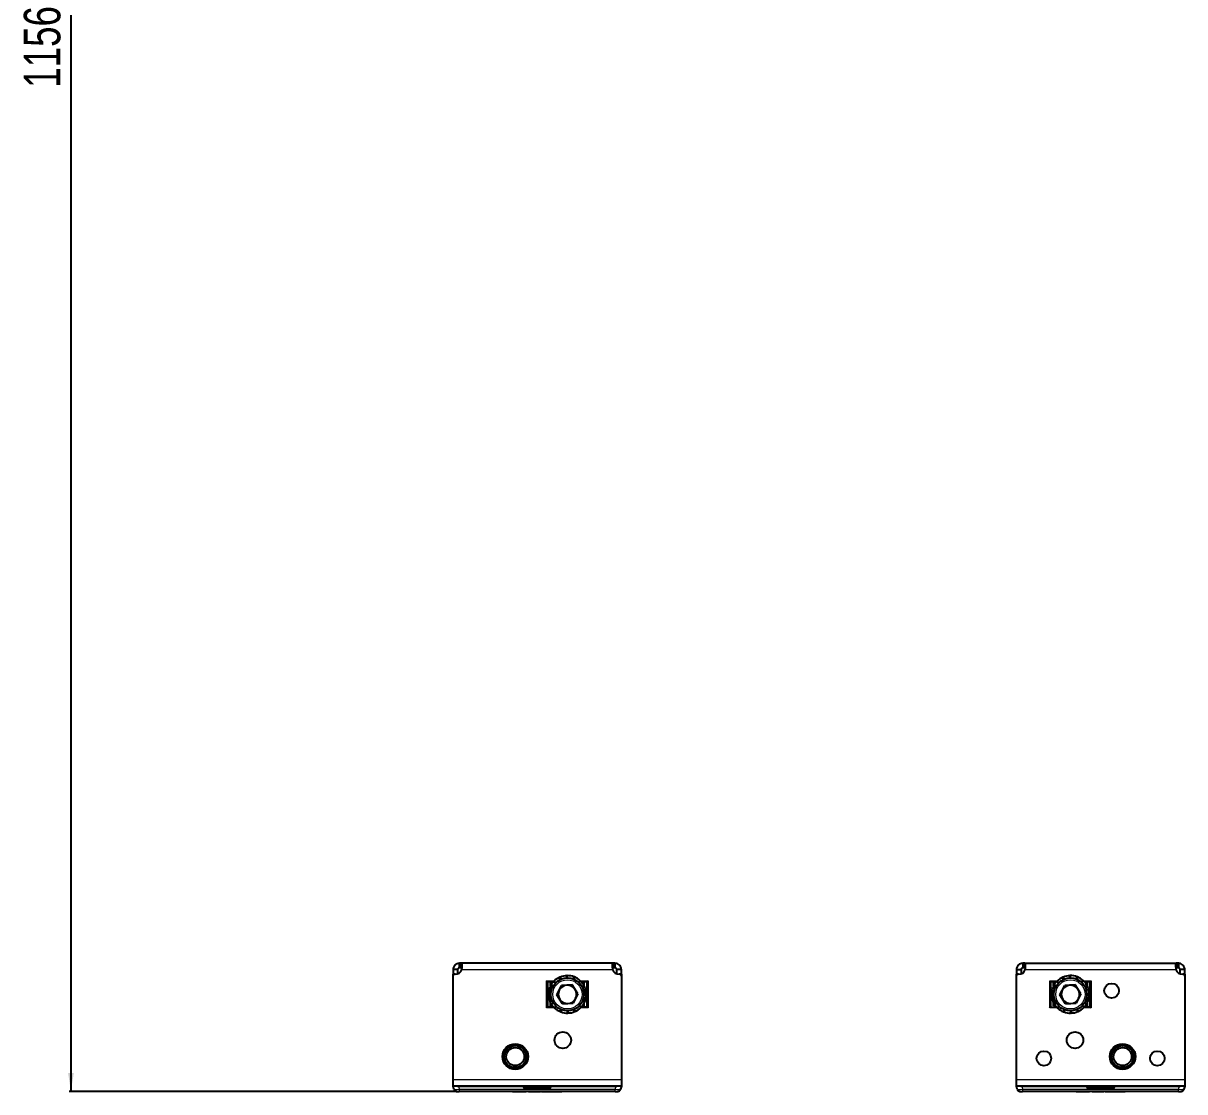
# Model space of a CAD drawing. Header units: millimetres. Extents: x 535 to 4200, y -1571 to 658.
# Drawn here: x 535 to 1170, y -1571 to -987 of the extents above; entities that cross this region are included whole.
import ezdxf

# ---------------------------------------------------------------- set-up
doc = ezdxf.new("R2010")
doc.units = ezdxf.units.MM
doc.layers.add('FORMAT', color=7, linetype='Continuous')
doc.styles.add('SLDTEXTSTYLE0', font='TXT', dxfattribs={"width": 0.75})
doc.dimstyles.new('SLDDIMSTYLE0', dxfattribs={"dimtxt": 20, "dimasz": 10, "dimexe": 0, "dimexo": 0.0625, "dimgap": 5, "dimtad": 2, "dimdec": 1, "dimrnd": 1e-09, "dimzin": 12, "dimdsep": 46, "dimtxsty": 'SLDTEXTSTYLE0', "dimsah": 1, "dimcen": 0.09, "dimadec": 0, "dimazin": 3, "dimtfac": 1, "dimtofl": 0, "dimtmove": 0, "dimatfit": 3, "dimfxl": 0, "dimfrac": 2, "dimtolj": 1, "dimtzin": 12, "dimarcsym": 0})

# ---------------------------------------------------------------- blocks, each defined once
blk = doc.blocks.new('_D_7')
at = {"layer": 'FORMAT'}
for p, q in [((772.3, -414.72), (560.52, -414.72)), ((561.52, -414.72), (561.52, -1570.72)), ((772.3, -1570.72), (560.52, -1570.72))]:
    blk.add_line(p, q, dxfattribs=at)
for points in [[(561.52, -414.72), (559.98, -424.72), (563.06, -424.72)], [(561.52, -1570.72), (563.06, -1560.72), (559.98, -1560.72)]]:
    blk.add_solid(points, dxfattribs=at)
at = {"layer": 'FORMAT', "insert": (535.74, -1022.28), "char_height": 20, "attachment_point": 1, "rotation": 90, "style": 'SLDTEXTSTYLE0'}
blk.add_mtext('1156', dxfattribs=at)

msp = doc.modelspace()

# ---------------------------------------------------------------- linework, layer by layer
at = {"color": 7, "linetype": 'Continuous', "lineweight": 25}
for p, q in [((772.91, -1504.22), (770.41, -1504.22)), ((770.41, -1504.22), (770.41, -1506.72)), ((772.91, -1504.22), (772.91, -1506.5)), ((773.91, -1503.22), (773.91, -1500.72)), ((775, -1500.72), (773.91, -1500.72)), ((775, -1503.22), (773.91, -1503.22)), ((775, -1503.22), (775, -1500.72)), ((857.83, -1500.72), (775, -1500.72)), ((857.83, -1500.72), (857.83, -1503.22)), ((858.91, -1500.72), (857.83, -1500.72)), ((858.91, -1503.22), (857.83, -1503.22)), ((858.91, -1500.72), (858.91, -1503.22)), ((862.41, -1504.22), (859.91, -1504.22)), ((859.91, -1506.5), (859.91, -1504.22)), ((862.41, -1506.72), (862.41, -1504.22)), ((1078.41, -1504.22), (1080.91, -1504.22)), ((1078.41, -1504.22), (1078.41, -1506.72)), ((1080.91, -1504.22), (1080.91, -1506.5)), ((1081.91, -1500.72), (1081.91, -1503.22)), ((1083, -1500.72), (1081.91, -1500.72)), ((1083, -1503.22), (1081.91, -1503.22)), ((1083, -1500.72), (1083, -1503.22)), ((1083, -1500.72), (1165.83, -1500.72)), ((1165.83, -1500.72), (1165.83, -1503.22)), ((1166.91, -1500.72), (1165.83, -1500.72)), ((1166.91, -1503.22), (1165.83, -1503.22)), ((1166.91, -1500.72), (1166.91, -1503.22)), ((1170.41, -1504.22), (1167.91, -1504.22)), ((1167.91, -1506.5), (1167.91, -1504.22)), ((1170.41, -1506.72), (1170.41, -1504.22)), ((770.41, -1507.62), (770.41, -1506.72)), ((770.41, -1564.22), (770.41, -1507.62)), ((821.91, -1510.72), (821.56, -1510.37)), ((825.43, -1510.72), (821.91, -1510.72)), ((821.91, -1510.72), (821.91, -1524.72)), ((822.26, -1511.07), (821.91, -1510.72)), ((826.36, -1511.55), (825.45, -1510.69)), ((825.56, -1510.72), (825.49, -1510.72)), ((825.63, -1510.51), (826.45, -1511.46)), ((826.5, -1511.41), (825.91, -1511.08)), ((829.23, -1509.51), (828.71, -1508.37)), ((828.94, -1508.27), (829.34, -1509.46)), ((832.65, -1508.73), (832.61, -1507.48)), ((832.86, -1507.47), (832.77, -1508.72)), ((836.11, -1509.31), (836.55, -1508.14)), ((836.79, -1508.23), (836.23, -1509.35)), ((839.09, -1511.17), (839.94, -1510.26)), ((840.12, -1510.44), (839.18, -1511.26)), ((840.4, -1510.72), (843.91, -1510.72)), ((843.91, -1510.72), (843.56, -1511.07)), ((844.26, -1510.37), (843.91, -1510.72)), ((843.91, -1510.72), (843.91, -1524.72)), ((862.41, -1506.72), (862.41, -1507.62)), ((862.41, -1507.62), (862.41, -1564.22)), ((1078.41, -1507.62), (1078.41, -1506.72)), ((1078.41, -1564.22), (1078.41, -1507.62)), ((1096.56, -1510.37), (1096.91, -1510.72)), ((1096.91, -1510.72), (1100.43, -1510.72)), ((1096.91, -1524.72), (1096.91, -1510.72)), ((1096.91, -1510.72), (1097.26, -1511.07)), ((1101.34, -1511.58), (1100.42, -1510.72)), ((1100.59, -1510.54), (1101.42, -1511.49)), ((1100.91, -1510.97), (1100.91, -1511.18)), ((1104.19, -1509.53), (1103.67, -1508.39)), ((1103.9, -1508.29), (1104.3, -1509.48)), ((1107.61, -1508.73), (1107.56, -1507.48)), ((1107.81, -1507.47), (1107.73, -1508.72)), ((1111.07, -1509.29), (1111.51, -1508.12)), ((1111.74, -1508.21), (1111.19, -1509.34)), ((1114.06, -1511.14), (1114.91, -1510.23)), ((1115.09, -1510.4), (1114.15, -1511.23)), ((1118.91, -1510.72), (1115.4, -1510.72)), ((1118.56, -1511.07), (1118.91, -1510.72)), ((1118.91, -1510.72), (1119.26, -1510.37)), ((1118.91, -1524.72), (1118.91, -1510.72)), ((1170.41, -1506.72), (1170.41, -1507.62)), ((1170.41, -1507.62), (1170.41, -1564.22)), ((824.5, -1514.52), (823.33, -1514.08)), ((823.42, -1513.85), (824.55, -1514.41)), ((823.66, -1513.31), (823.66, -1511.42)), ((824.83, -1511.42), (823.66, -1511.42)), ((826.49, -1511.42), (826.23, -1511.42)), ((827.15, -1518.03), (829.77, -1512.88)), ((835.53, -1512.58), (829.77, -1512.88)), ((838.68, -1517.42), (835.53, -1512.58)), ((838.68, -1517.42), (836.06, -1522.56)), ((842.16, -1511.42), (841, -1511.42)), ((841.12, -1514.03), (842.26, -1513.52)), ((842.36, -1513.75), (841.17, -1514.15)), ((841.91, -1517.46), (843.16, -1517.42)), ((842.16, -1513.31), (842.16, -1511.42)), ((1099.49, -1514.56), (1098.31, -1514.12)), ((1098.41, -1513.89), (1099.53, -1514.45)), ((1098.66, -1513.31), (1098.66, -1511.42)), ((1099.83, -1511.42), (1098.66, -1511.42)), ((1101.49, -1511.42), (1101.17, -1511.42)), ((1102.15, -1518.04), (1104.76, -1512.89)), ((1110.52, -1512.57), (1104.76, -1512.89)), ((1113.68, -1517.4), (1110.52, -1512.57)), ((1113.68, -1517.4), (1111.07, -1522.56)), ((1117.16, -1511.42), (1116, -1511.42)), ((1116.11, -1514), (1117.24, -1513.48)), ((1117.34, -1513.71), (1116.16, -1514.11)), ((1116.91, -1517.42), (1118.16, -1517.37)), ((1118.16, -1517.62), (1116.91, -1517.54)), ((1117.16, -1513.31), (1117.16, -1511.42)), ((822.66, -1517.77), (823.91, -1517.86)), ((823.92, -1517.99), (822.67, -1518.02)), ((823.46, -1521.69), (824.65, -1521.29)), ((824.7, -1521.41), (823.56, -1521.92)), ((823.66, -1524.02), (823.66, -1522.14)), ((830.29, -1522.87), (827.15, -1518.03)), ((830.29, -1522.87), (836.06, -1522.56)), ((839.46, -1523.9), (840.37, -1524.75)), ((842.4, -1521.6), (841.28, -1521.04)), ((841.33, -1520.92), (842.49, -1521.36)), ((843.16, -1517.67), (841.91, -1517.58)), ((842.16, -1524.02), (842.16, -1522.14)), ((1097.66, -1517.82), (1098.91, -1517.9)), ((1098.92, -1518.03), (1097.67, -1518.07)), ((1098.48, -1521.74), (1099.67, -1521.33)), ((1099.72, -1521.45), (1098.58, -1521.96)), ((1098.66, -1524.02), (1098.66, -1522.14)), ((1105.3, -1522.87), (1102.15, -1518.04)), ((1105.3, -1522.87), (1111.07, -1522.56)), ((1114.49, -1523.87), (1115.4, -1524.72)), ((1117.42, -1521.55), (1116.3, -1521)), ((1116.34, -1520.88), (1117.51, -1521.32)), ((1117.16, -1524.02), (1117.16, -1522.14)), ((821.91, -1524.72), (821.56, -1525.07)), ((822.26, -1524.37), (821.91, -1524.72)), ((821.91, -1524.72), (825.43, -1524.72)), ((823.66, -1524.02), (824.83, -1524.02)), ((825.7, -1525.01), (826.65, -1524.18)), ((826.74, -1524.27), (825.88, -1525.18)), ((829.04, -1527.21), (829.6, -1526.09)), ((829.71, -1526.13), (829.27, -1527.3)), ((832.96, -1527.97), (833.05, -1526.72)), ((833.18, -1526.72), (833.21, -1527.97)), ((836.88, -1527.17), (836.49, -1525.98)), ((836.6, -1525.93), (837.11, -1527.07)), ((839.33, -1524.03), (839.91, -1524.37)), ((839.34, -1524.02), (839.59, -1524.02)), ((840.2, -1524.93), (839.37, -1523.99)), ((839.91, -1524.47), (839.91, -1524.32)), ((840.34, -1524.72), (840.26, -1524.72)), ((843.91, -1524.72), (840.4, -1524.72)), ((841, -1524.02), (842.16, -1524.02)), ((843.91, -1524.72), (843.56, -1524.37)), ((844.26, -1525.07), (843.91, -1524.72)), ((1096.56, -1525.07), (1096.91, -1524.72)), ((1096.91, -1524.72), (1100.43, -1524.72)), ((1098.66, -1524.02), (1099.83, -1524.02)), ((1100.74, -1525.04), (1101.68, -1524.21)), ((1101.77, -1524.3), (1100.92, -1525.21)), ((1104.08, -1527.23), (1104.64, -1526.1)), ((1104.75, -1526.15), (1104.31, -1527.32)), ((1108.01, -1527.97), (1108.09, -1526.72)), ((1108.22, -1526.72), (1108.26, -1527.97)), ((1111.93, -1527.15), (1111.52, -1525.97)), ((1111.64, -1525.91), (1112.16, -1527.05)), ((1114.34, -1524.02), (1114.66, -1524.02)), ((1115.23, -1524.9), (1114.4, -1523.96)), ((1114.91, -1524.47), (1114.91, -1524.26)), ((1115.4, -1524.72), (1118.91, -1524.72)), ((1116, -1524.02), (1117.16, -1524.02)), ((1118.56, -1524.37), (1118.91, -1524.72)), ((1118.91, -1524.72), (1119.26, -1525.07)), ((770.41, -1567.72), (770.41, -1564.22)), ((770.41, -1567.92), (770.41, -1567.72)), ((770.41, -1567.72), (862.41, -1567.72)), ((770.86, -1569.61), (770.41, -1567.92)), ((773.31, -1567.92), (808.91, -1567.92)), ((808.91, -1567.72), (808.91, -1567.92)), ((808.91, -1567.92), (808.91, -1568.42)), ((823.91, -1567.72), (823.91, -1567.92)), ((823.91, -1568.42), (823.91, -1567.92)), ((823.91, -1567.92), (859.51, -1567.92)), ((862.41, -1567.92), (861.96, -1569.61)), ((862.41, -1564.22), (862.41, -1567.72)), ((862.41, -1567.72), (862.41, -1567.92)), ((1078.41, -1567.72), (1078.41, -1564.22)), ((1078.41, -1567.92), (1078.41, -1567.72)), ((1078.41, -1567.72), (1170.41, -1567.72)), ((1078.86, -1569.61), (1078.41, -1567.92)), ((1081.31, -1567.92), (1116.91, -1567.92)), ((1116.91, -1567.72), (1116.91, -1567.92)), ((1116.91, -1567.92), (1116.91, -1568.42)), ((1131.91, -1567.72), (1131.91, -1567.92)), ((1131.91, -1567.92), (1167.51, -1567.92)), ((1131.91, -1568.42), (1131.91, -1567.92)), ((1170.41, -1567.92), (1169.96, -1569.61)), ((1170.41, -1564.22), (1170.41, -1567.72)), ((1170.41, -1567.72), (1170.41, -1567.92)), ((772.31, -1570.72), (773.76, -1570.72)), ((859.06, -1570.72), (773.76, -1570.72)), ((802.98, -1570.92), (802.98, -1570.72)), ((808.66, -1570.92), (803.42, -1570.92)), ((809.1, -1570.92), (809.1, -1570.72)), ((809.41, -1568.92), (823.41, -1568.92)), ((810.34, -1570.92), (810.34, -1570.72)), ((810.59, -1570.92), (810.59, -1570.72)), ((811.73, -1570.92), (811.73, -1570.72)), ((814.56, -1570.92), (811.73, -1570.92)), ((818.03, -1570.95), (818.03, -1570.72)), ((818.84, -1570.92), (818.84, -1570.72)), ((820.33, -1570.92), (818.84, -1570.92)), ((820.33, -1570.92), (820.33, -1570.72)), ((822.99, -1570.92), (820.33, -1570.92)), ((822.99, -1570.92), (822.99, -1570.72)), ((824.13, -1570.92), (822.99, -1570.92)), ((824.13, -1570.92), (824.13, -1570.72)), ((824.18, -1570.92), (824.13, -1570.92)), ((829.84, -1570.92), (829.84, -1570.72)), ((859.06, -1570.72), (860.51, -1570.72)), ((1080.31, -1570.72), (1081.76, -1570.72)), ((1167.06, -1570.72), (1081.76, -1570.72)), ((1110.98, -1570.92), (1110.98, -1570.72)), ((1116.66, -1570.92), (1111.42, -1570.92)), ((1117.1, -1570.92), (1117.1, -1570.72)), ((1117.41, -1568.92), (1131.41, -1568.92)), ((1118.34, -1570.92), (1118.34, -1570.72)), ((1118.59, -1570.92), (1118.59, -1570.72)), ((1119.73, -1570.92), (1119.73, -1570.72)), ((1122.56, -1570.92), (1119.73, -1570.92)), ((1126.03, -1570.95), (1126.03, -1570.72)), ((1126.84, -1570.92), (1126.84, -1570.72)), ((1128.33, -1570.92), (1126.84, -1570.92)), ((1128.33, -1570.92), (1128.33, -1570.72)), ((1130.99, -1570.92), (1128.33, -1570.92)), ((1130.99, -1570.92), (1130.99, -1570.72)), ((1132.13, -1570.92), (1130.99, -1570.92)), ((1132.13, -1570.92), (1132.13, -1570.72)), ((1132.18, -1570.92), (1132.13, -1570.92)), ((1137.84, -1570.92), (1137.84, -1570.72)), ((1167.06, -1570.72), (1168.51, -1570.72))]:
    msp.add_line(p, q, dxfattribs=at)
at = {"color": 8, "linetype": 'Continuous', "lineweight": 18}
for p, q in [((775.24, -1504.22), (857.58, -1504.22)), ((1083.24, -1504.22), (1165.58, -1504.22)), ((770.41, -1506.72), (770.97, -1506.72)), ((821.56, -1510.37), (825.77, -1510.37)), ((821.56, -1525.07), (821.56, -1510.37)), ((825.11, -1511.07), (822.26, -1511.07)), ((822.26, -1511.07), (822.26, -1524.37)), ((839.84, -1510.37), (844.26, -1510.37)), ((843.56, -1511.07), (840.71, -1511.07)), ((843.56, -1524.37), (843.56, -1511.07)), ((844.26, -1510.37), (844.26, -1525.07)), ((861.85, -1506.72), (862.41, -1506.72)), ((1078.41, -1506.72), (1078.97, -1506.72)), ((1096.56, -1510.37), (1100.77, -1510.37)), ((1096.56, -1525.07), (1096.56, -1510.37)), ((1100.11, -1511.07), (1097.26, -1511.07)), ((1097.26, -1511.07), (1097.26, -1524.72)), ((1114.78, -1510.37), (1119.26, -1510.37)), ((1118.56, -1511.07), (1115.71, -1511.07)), ((1118.56, -1524.37), (1118.56, -1511.07)), ((1119.26, -1510.37), (1119.26, -1525.07)), ((1169.85, -1506.72), (1170.41, -1506.72)), ((825.98, -1525.07), (821.56, -1525.07)), ((822.26, -1524.37), (825.11, -1524.37)), ((844.26, -1525.07), (840.06, -1525.07)), ((840.71, -1524.37), (843.56, -1524.37)), ((1101.05, -1525.07), (1096.56, -1525.07)), ((1119.26, -1525.07), (1115.06, -1525.07)), ((1115.71, -1524.37), (1118.56, -1524.37)), ((770.41, -1564.22), (862.41, -1564.22)), ((773.31, -1567.92), (773.76, -1569.61)), ((809.41, -1567.72), (809.41, -1568.42)), ((823.41, -1568.42), (823.41, -1567.72)), ((859.06, -1569.61), (859.51, -1567.92)), ((1078.41, -1564.22), (1170.41, -1564.22)), ((1081.31, -1567.92), (1081.76, -1569.61)), ((1117.41, -1567.72), (1117.41, -1568.42)), ((1131.41, -1568.42), (1131.41, -1567.72)), ((1167.06, -1569.61), (1167.51, -1567.92)), ((773.76, -1569.61), (859.06, -1569.61)), ((773.76, -1569.61), (773.76, -1570.72)), ((803.42, -1570.92), (803.42, -1570.72)), ((808.66, -1570.92), (808.66, -1570.72)), ((809.41, -1568.42), (808.91, -1568.42)), ((809.41, -1568.42), (809.41, -1568.92)), ((809.41, -1568.42), (823.41, -1568.42)), ((814.56, -1570.92), (814.56, -1570.72)), ((816.92, -1570.92), (816.92, -1570.72)), ((823.41, -1568.42), (823.91, -1568.42)), ((823.41, -1568.42), (823.41, -1568.92)), ((827.73, -1570.92), (827.73, -1570.72)), ((859.06, -1570.72), (859.06, -1569.61)), ((1081.76, -1569.61), (1167.06, -1569.61)), ((1081.76, -1569.61), (1081.76, -1570.72)), ((1111.42, -1570.92), (1111.42, -1570.72)), ((1116.66, -1570.92), (1116.66, -1570.72)), ((1117.41, -1568.42), (1116.91, -1568.42)), ((1117.41, -1568.42), (1117.41, -1568.92)), ((1117.41, -1568.42), (1131.41, -1568.42)), ((1122.56, -1570.92), (1122.56, -1570.72)), ((1124.92, -1570.92), (1124.92, -1570.72)), ((1131.41, -1568.42), (1131.91, -1568.42)), ((1131.41, -1568.42), (1131.41, -1568.92)), ((1135.73, -1570.92), (1135.73, -1570.72)), ((1167.06, -1570.72), (1167.06, -1569.61))]:
    msp.add_line(p, q, dxfattribs=at)
at = {"color": 7, "linetype": 'Continuous', "lineweight": 25}
for centre, radius in [((832.91, -1517.72), 9), ((1107.91, -1517.72), 9), ((1130.41, -1515.72), 4), ((830.41, -1542.72), 4.5), ((1110.41, -1542.72), 4.5), ((804.41, -1551.72), 7), ((804.41, -1551.72), 6.5), ((804.41, -1551.72), 6), ((804.41, -1551.72), 4.93), ((1093.41, -1552.72), 4), ((1136.41, -1551.72), 7), ((1136.41, -1551.72), 6.5), ((1136.41, -1551.72), 6), ((1136.41, -1551.72), 4.93), ((1155.41, -1552.72), 4)]:
    msp.add_circle(centre, radius, dxfattribs=at)
at = {"color": 8, "linetype": 'Continuous', "lineweight": 18}
for centre, radius in [((832.91, -1517.72), 8), ((1107.91, -1517.72), 8), ((804.41, -1551.72), 6.25), ((1136.41, -1551.72), 6.25)]:
    msp.add_circle(centre, radius, dxfattribs=at)
at = {"color": 7, "linetype": 'Continuous', "lineweight": 25}
for centre, radius, start, end in [((771.91, -1503.15), 3.5, 263.62063, 342.17471), ((860.91, -1503.15), 3.5, 197.82529, 276.37937), ((1079.91, -1503.15), 3.5, 263.62063, 342.17471), ((1168.91, -1503.15), 3.5, 197.82529, 276.37937), ((771.41, -1507.62), 1, 83.62063, 180), ((832.91, -1517.72), 10.25, 136.68676, 157.79086), ((832.91, -1517.72), 10.25, 114.18676, 135.29086), ((832.91, -1517.72), 10.25, 91.68676, 112.79086), ((832.91, -1517.72), 10.25, 69.18676, 90.29086), ((832.91, -1517.72), 10.25, 46.68676, 67.79086), ((832.91, -1517.72), 10.25, 24.18676, 45.29086), ((861.41, -1507.62), 1, 0, 96.37937), ((1079.41, -1507.62), 1, 83.62063, 180), ((1107.91, -1517.72), 10.25, 136.95052, 158.05461), ((1107.91, -1517.72), 10.25, 114.45052, 135.55461), ((1107.91, -1517.72), 10.25, 91.95052, 113.05461), ((1107.91, -1517.72), 10.25, 69.45052, 90.55461), ((1107.91, -1517.72), 10.25, 46.95052, 68.05461), ((1107.91, -1517.72), 10.25, 24.45052, 45.55461), ((1169.41, -1507.62), 1, 360, 96.37937), ((832.91, -1517.72), 10.25, 159.18676, 180.29086), ((832.91, -1517.72), 5, 153.0175, 213.0175), ((832.91, -1517.72), 5, 93.0175, 153.0175), ((832.91, -1517.72), 5, 33.0175, 93.0175), ((832.91, -1517.72), 5, 333.0175, 33.0175), ((832.91, -1517.72), 10.25, 1.68676, 22.79086), ((1107.91, -1517.72), 10.25, 159.45052, 180.55461), ((1107.91, -1517.72), 5, 153.14553, 213.14553), ((1107.91, -1517.72), 5, 93.14553, 153.14553), ((1107.91, -1517.72), 5, 33.14553, 93.14553), ((1107.91, -1517.72), 5, 333.14553, 33.14553), ((1107.91, -1517.72), 10.25, 1.95052, 23.05461), ((832.91, -1517.72), 10.25, 181.68676, 202.79086), ((832.91, -1517.72), 10.25, 204.18676, 225.29086), ((832.91, -1517.72), 5, 213.0175, 273.0175), ((832.91, -1517.72), 5, 273.0175, 333.0175), ((832.91, -1517.72), 10.25, 316.68676, 337.79086), ((832.91, -1517.72), 10.25, 339.18676, 0.29086), ((1107.91, -1517.72), 10.25, 181.95052, 203.05461), ((1107.91, -1517.72), 10.25, 204.45052, 225.55461), ((1107.91, -1517.72), 5, 213.14553, 273.14553), ((1107.91, -1517.72), 5, 273.14553, 333.14553), ((1107.91, -1517.72), 10.25, 316.95052, 338.05461), ((1107.91, -1517.72), 10.25, 339.45052, 0.55461), ((832.91, -1517.72), 10.25, 226.68676, 247.79086), ((832.91, -1517.72), 10.25, 249.18676, 270.29086), ((832.91, -1517.72), 10.25, 271.68676, 292.79086), ((832.91, -1517.72), 10.25, 294.18676, 315.29086), ((1107.91, -1517.72), 10.25, 226.95052, 248.05461), ((1107.91, -1517.72), 10.25, 249.45052, 270.55461), ((1107.91, -1517.72), 10.25, 271.95052, 293.05461), ((1107.91, -1517.72), 10.25, 294.45052, 315.55461), ((772.31, -1569.22), 1.5, 195, 270), ((809.41, -1568.42), 0.5, 180, 270), ((823.41, -1568.42), 0.5, 270, 0), ((860.51, -1569.22), 1.5, 270, 345), ((1080.31, -1569.22), 1.5, 195, 270), ((1117.41, -1568.42), 0.5, 180, 270), ((1131.41, -1568.42), 0.5, 270, 0), ((1168.51, -1569.22), 1.5, 270, 345)]:
    msp.add_arc(centre, radius, start, end, dxfattribs=at)
for centre, major_axis, start_param, end_param in [((770.41, -1556.33), (3.1, -11.57), 6.030113, 6.216148), ((862.41, -1556.33), (-3.1, -11.57), 0.067037, 0.253072), ((1078.41, -1556.33), (3.1, -11.57), 6.030113, 6.216148), ((1170.41, -1556.33), (-3.1, -11.57), 0.067037, 0.253072)]:
    msp.add_ellipse(centre, major_axis=major_axis, ratio=0.250563, start_param=start_param, end_param=end_param, dxfattribs=at)
at = {"color": 8, "linetype": 'Continuous', "lineweight": 18}
for centre, major_axis, start_param, end_param in [((773.87, -1569.22), (3, 0.38), 3.158333, 4.662092), ((858.96, -1569.22), (3, -0.38), 4.762686, 6.266445), ((1081.87, -1569.22), (3, 0.38), 3.158333, 4.662092), ((1166.96, -1569.22), (3, -0.38), 4.762686, 6.266445)]:
    msp.add_ellipse(centre, major_axis=major_axis, ratio=0.123038, start_param=start_param, end_param=end_param, dxfattribs=at)
at = {"color": 7, "linetype": 'Continuous', "lineweight": 25}
for points, knots in [([(773.91, -1500.72), (773.46, -1500.77), (772.65, -1500.86), (771.74, -1501.43), (771.15, -1502.03), (770.75, -1502.66), (770.47, -1503.41), (770.43, -1503.95), (770.41, -1504.22)], [0, 0, 0, 0, 0.2541487, 0.4482127, 0.5749082, 0.7088724, 0.8504677, 1, 1, 1, 1]), ([(773.91, -1503.22), (773.79, -1503.23), (773.57, -1503.26), (773.3, -1503.41), (773.13, -1503.59), (773.01, -1503.78), (772.93, -1503.99), (772.92, -1504.14), (772.91, -1504.22)], [0, 0, 0, 0, 0.296302, 0.497469, 0.615497, 0.73607, 0.863114, 1, 1, 1, 1]), ([(775.24, -1504.22), (775.27, -1503.93), (775.33, -1503.37), (775.4, -1502.47), (775.42, -1501.59), (775.29, -1500.87), (775.1, -1500.77), (775, -1500.72)], [0, 0, 0, 0, 0.16069, 0.301312, 0.521951, 0.753573, 1, 1, 1, 1]), ([(857.83, -1500.72), (857.77, -1500.74), (857.67, -1500.77), (857.53, -1501.05), (857.42, -1501.52), (857.41, -1502.14), (857.43, -1502.76), (857.48, -1503.46), (857.55, -1503.97), (857.58, -1504.22)], [0, 0, 0, 0, 0.144067, 0.271276, 0.474907, 0.597997, 0.726338, 0.860245, 1, 1, 1, 1]), ([(862.41, -1504.22), (862.39, -1503.91), (862.34, -1503.32), (861.94, -1502.37), (861.23, -1501.5), (860.13, -1500.85), (859.33, -1500.76), (858.91, -1500.72)], [0, 0, 0, 0, 0.17084, 0.319217, 0.548103, 0.767822, 1, 1, 1, 1]), ([(859.91, -1504.22), (859.91, -1504.13), (859.89, -1503.96), (859.8, -1503.74), (859.68, -1503.58), (859.55, -1503.45), (859.41, -1503.35), (859.19, -1503.24), (859.03, -1503.23), (858.91, -1503.22)], [0, 0, 0, 0, 0.154359, 0.287283, 0.400435, 0.496544, 0.604314, 0.723151, 1, 1, 1, 1]), ([(1081.91, -1500.72), (1081.46, -1500.77), (1080.65, -1500.86), (1079.74, -1501.43), (1079.15, -1502.03), (1078.75, -1502.66), (1078.47, -1503.41), (1078.43, -1503.95), (1078.41, -1504.22)], [0, 0, 0, 0, 0.254149, 0.448213, 0.574908, 0.708872, 0.850468, 1, 1, 1, 1]), ([(1081.91, -1503.22), (1081.79, -1503.23), (1081.57, -1503.26), (1081.3, -1503.41), (1081.13, -1503.59), (1081.01, -1503.78), (1080.93, -1503.99), (1080.92, -1504.14), (1080.91, -1504.22)], [0, 0, 0, 0, 0.296302, 0.497469, 0.615497, 0.73607, 0.863114, 1, 1, 1, 1]), ([(1083.24, -1504.22), (1083.27, -1503.93), (1083.33, -1503.37), (1083.4, -1502.47), (1083.42, -1501.59), (1083.29, -1500.87), (1083.1, -1500.77), (1083, -1500.72)], [0, 0, 0, 0, 0.16069, 0.301312, 0.521951, 0.753573, 1, 1, 1, 1]), ([(1165.83, -1500.72), (1165.77, -1500.74), (1165.67, -1500.77), (1165.53, -1501.05), (1165.42, -1501.52), (1165.41, -1502.14), (1165.43, -1502.76), (1165.48, -1503.46), (1165.55, -1503.97), (1165.58, -1504.22)], [0, 0, 0, 0, 0.144067, 0.271276, 0.474907, 0.597997, 0.726338, 0.860245, 1, 1, 1, 1]), ([(1170.41, -1504.22), (1170.39, -1503.91), (1170.34, -1503.32), (1169.94, -1502.37), (1169.23, -1501.5), (1168.13, -1500.85), (1167.33, -1500.76), (1166.91, -1500.72)], [0, 0, 0, 0, 0.17084, 0.319217, 0.548103, 0.767822, 1, 1, 1, 1]), ([(1167.91, -1504.22), (1167.91, -1504.13), (1167.89, -1503.96), (1167.8, -1503.74), (1167.68, -1503.58), (1167.55, -1503.45), (1167.41, -1503.35), (1167.19, -1503.24), (1167.03, -1503.23), (1166.91, -1503.22)], [0, 0, 0, 0, 0.1543587, 0.2872828, 0.4004353, 0.4965437, 0.6043139, 0.7231511, 1, 1, 1, 1]), ([(825.45, -1510.69), (825.48, -1510.66), (825.53, -1510.61), (825.58, -1510.56), (825.61, -1510.53), (825.63, -1510.51)], [0, 0, 0, 0, 0.499981, 0.749988, 1, 1, 1, 1]), ([(828.71, -1508.37), (828.75, -1508.35), (828.81, -1508.33), (828.88, -1508.3), (828.92, -1508.28), (828.94, -1508.27)], [0, 0, 0, 0, 0.499981, 0.749988, 1, 1, 1, 1]), ([(832.61, -1507.48), (832.65, -1507.47), (832.71, -1507.47), (832.8, -1507.47), (832.84, -1507.47), (832.86, -1507.47)], [0, 0, 0, 0, 0.499981, 0.749988, 1, 1, 1, 1]), ([(836.55, -1508.14), (836.59, -1508.16), (836.65, -1508.18), (836.73, -1508.21), (836.77, -1508.22), (836.79, -1508.23)], [0, 0, 0, 0, 0.499981, 0.749988, 1, 1, 1, 1]), ([(839.94, -1510.26), (839.97, -1510.29), (840.02, -1510.34), (840.08, -1510.39), (840.11, -1510.42), (840.12, -1510.44)], [0, 0, 0, 0, 0.499981, 0.749988, 1, 1, 1, 1]), ([(1100.42, -1510.72), (1100.45, -1510.69), (1100.49, -1510.65), (1100.55, -1510.59), (1100.58, -1510.56), (1100.59, -1510.54)], [0, 0, 0, 0, 0.499981, 0.749988, 1, 1, 1, 1]), ([(1103.67, -1508.39), (1103.71, -1508.37), (1103.76, -1508.35), (1103.84, -1508.31), (1103.88, -1508.3), (1103.9, -1508.29)], [0, 0, 0, 0, 0.499981, 0.749988, 1, 1, 1, 1]), ([(1107.56, -1507.48), (1107.61, -1507.48), (1107.67, -1507.47), (1107.75, -1507.47), (1107.79, -1507.47), (1107.81, -1507.47)], [0, 0, 0, 0, 0.4999808, 0.7499881, 1, 1, 1, 1]), ([(1111.51, -1508.12), (1111.55, -1508.14), (1111.61, -1508.16), (1111.69, -1508.19), (1111.72, -1508.21), (1111.74, -1508.21)], [0, 0, 0, 0, 0.499981, 0.749988, 1, 1, 1, 1]), ([(1114.91, -1510.23), (1114.94, -1510.26), (1114.99, -1510.3), (1115.05, -1510.36), (1115.08, -1510.39), (1115.09, -1510.4)], [0, 0, 0, 0, 0.499981, 0.749988, 1, 1, 1, 1]), ([(823.33, -1514.08), (823.35, -1514.04), (823.37, -1513.98), (823.4, -1513.91), (823.42, -1513.87), (823.42, -1513.85)], [0, 0, 0, 0, 0.4999808, 0.7499881, 1, 1, 1, 1]), ([(842.26, -1513.52), (842.28, -1513.56), (842.31, -1513.62), (842.34, -1513.69), (842.35, -1513.73), (842.36, -1513.75)], [0, 0, 0, 0, 0.499981, 0.749988, 1, 1, 1, 1]), ([(843.16, -1517.42), (843.16, -1517.46), (843.16, -1517.52), (843.16, -1517.61), (843.16, -1517.65), (843.16, -1517.67)], [0, 0, 0, 0, 0.499981, 0.749988, 1, 1, 1, 1]), ([(1098.31, -1514.12), (1098.33, -1514.08), (1098.35, -1514.03), (1098.38, -1513.95), (1098.4, -1513.91), (1098.41, -1513.89)], [0, 0, 0, 0, 0.499981, 0.749988, 1, 1, 1, 1]), ([(1117.24, -1513.48), (1117.26, -1513.52), (1117.29, -1513.57), (1117.32, -1513.65), (1117.34, -1513.69), (1117.34, -1513.71)], [0, 0, 0, 0, 0.499981, 0.749988, 1, 1, 1, 1]), ([(1118.16, -1517.37), (1118.16, -1517.41), (1118.16, -1517.48), (1118.16, -1517.56), (1118.16, -1517.6), (1118.16, -1517.62)], [0, 0, 0, 0, 0.499981, 0.749988, 1, 1, 1, 1]), ([(822.67, -1518.02), (822.67, -1517.98), (822.66, -1517.92), (822.66, -1517.84), (822.66, -1517.79), (822.66, -1517.77)], [0, 0, 0, 0, 0.499981, 0.749988, 1, 1, 1, 1]), ([(823.56, -1521.92), (823.55, -1521.88), (823.52, -1521.83), (823.49, -1521.75), (823.47, -1521.71), (823.46, -1521.69)], [0, 0, 0, 0, 0.499981, 0.749988, 1, 1, 1, 1]), ([(842.49, -1521.36), (842.48, -1521.4), (842.46, -1521.46), (842.43, -1521.54), (842.41, -1521.58), (842.4, -1521.6)], [0, 0, 0, 0, 0.499981, 0.749988, 1, 1, 1, 1]), ([(1097.67, -1518.07), (1097.67, -1518.03), (1097.67, -1517.97), (1097.66, -1517.88), (1097.66, -1517.84), (1097.66, -1517.82)], [0, 0, 0, 0, 0.499981, 0.749988, 1, 1, 1, 1]), ([(1098.58, -1521.96), (1098.56, -1521.93), (1098.54, -1521.87), (1098.51, -1521.79), (1098.49, -1521.75), (1098.48, -1521.74)], [0, 0, 0, 0, 0.499981, 0.749988, 1, 1, 1, 1]), ([(1117.51, -1521.32), (1117.5, -1521.36), (1117.47, -1521.42), (1117.44, -1521.49), (1117.43, -1521.53), (1117.42, -1521.55)], [0, 0, 0, 0, 0.499981, 0.749988, 1, 1, 1, 1]), ([(825.88, -1525.18), (825.85, -1525.15), (825.81, -1525.11), (825.75, -1525.05), (825.72, -1525.02), (825.7, -1525.01)], [0, 0, 0, 0, 0.499981, 0.749988, 1, 1, 1, 1]), ([(829.27, -1527.3), (829.23, -1527.29), (829.17, -1527.27), (829.1, -1527.23), (829.06, -1527.22), (829.04, -1527.21)], [0, 0, 0, 0, 0.499981, 0.749988, 1, 1, 1, 1]), ([(833.21, -1527.97), (833.17, -1527.97), (833.11, -1527.97), (833.03, -1527.97), (832.99, -1527.97), (832.96, -1527.97)], [0, 0, 0, 0, 0.499981, 0.749988, 1, 1, 1, 1]), ([(837.11, -1527.07), (837.07, -1527.09), (837.02, -1527.11), (836.94, -1527.15), (836.9, -1527.16), (836.88, -1527.17)], [0, 0, 0, 0, 0.4999808, 0.7499881, 1, 1, 1, 1]), ([(840.37, -1524.75), (840.34, -1524.78), (840.3, -1524.83), (840.24, -1524.89), (840.21, -1524.92), (840.2, -1524.93)], [0, 0, 0, 0, 0.499981, 0.749988, 1, 1, 1, 1]), ([(1100.92, -1525.21), (1100.89, -1525.18), (1100.84, -1525.14), (1100.78, -1525.08), (1100.75, -1525.05), (1100.74, -1525.04)], [0, 0, 0, 0, 0.499981, 0.749988, 1, 1, 1, 1]), ([(1104.31, -1527.32), (1104.28, -1527.3), (1104.22, -1527.28), (1104.14, -1527.25), (1104.1, -1527.24), (1104.08, -1527.23)], [0, 0, 0, 0, 0.499981, 0.749988, 1, 1, 1, 1]), ([(1108.26, -1527.97), (1108.22, -1527.97), (1108.16, -1527.97), (1108.07, -1527.97), (1108.03, -1527.97), (1108.01, -1527.97)], [0, 0, 0, 0, 0.4999808, 0.7499881, 1, 1, 1, 1]), ([(1112.16, -1527.05), (1112.12, -1527.07), (1112.06, -1527.1), (1111.98, -1527.13), (1111.95, -1527.14), (1111.93, -1527.15)], [0, 0, 0, 0, 0.499981, 0.749988, 1, 1, 1, 1]), ([(1115.4, -1524.72), (1115.37, -1524.75), (1115.33, -1524.79), (1115.27, -1524.85), (1115.24, -1524.88), (1115.23, -1524.9)], [0, 0, 0, 0, 0.4999808, 0.7499881, 1, 1, 1, 1]), ([(803.42, -1570.92), (803.35, -1570.92), (803.23, -1570.92), (803.09, -1570.92), (803, -1570.92), (802.99, -1570.92), (802.98, -1570.92)], [0, 0, 0, 0, 0.281303, 0.555629, 0.773878, 1, 1, 1, 1]), ([(809.1, -1570.92), (809.09, -1570.92), (809.07, -1570.92), (808.96, -1570.92), (808.82, -1570.92), (808.72, -1570.92), (808.66, -1570.92)], [0, 0, 0, 0, 0.285248, 0.560563, 0.777151, 1, 1, 1, 1]), ([(810.34, -1570.92), (810.28, -1570.92), (810.17, -1570.92), (809.87, -1570.92), (809.59, -1570.92), (809.38, -1570.92), (809.32, -1570.92)], [0, 0, 0, 0, 0.2552772, 0.5383026, 0.8540781, 1, 1, 1, 1]), ([(810.16, -1570.92), (810.04, -1570.92), (809.8, -1570.92), (809.5, -1570.92), (809.32, -1570.92), (809.32, -1570.92)], [0, 0, 0, 0, 0.466249, 0.997338, 1, 1, 1, 1]), ([(816.92, -1570.92), (816.76, -1570.92), (816.4, -1570.92), (815.6, -1570.92), (814.97, -1570.92), (814.56, -1570.92)], [0, 0, 0, 0, 0.216742, 0.489643, 1, 1, 1, 1]), ([(818.01, -1570.92), (818.01, -1570.92), (818.04, -1570.92), (817.89, -1570.92), (817.52, -1570.92), (817.13, -1570.92), (816.92, -1570.92)], [0, 0, 0, 0, 0.061615, 0.333035, 0.637399, 1, 1, 1, 1]), ([(827.73, -1570.92), (827.23, -1570.92), (826.29, -1570.92), (825.1, -1570.92), (824.38, -1570.92), (824.19, -1570.92), (824.18, -1570.92)], [0, 0, 0, 0, 0.381983, 0.713352, 0.984017, 1, 1, 1, 1]), ([(829.84, -1570.92), (829.47, -1570.92), (828.78, -1570.92), (828.06, -1570.92), (827.73, -1570.92)], [0, 0, 0, 0, 0.5368, 1, 1, 1, 1]), ([(1111.42, -1570.92), (1111.35, -1570.92), (1111.23, -1570.92), (1111.09, -1570.92), (1111, -1570.92), (1110.99, -1570.92), (1110.98, -1570.92)], [0, 0, 0, 0, 0.281303, 0.555629, 0.773878, 1, 1, 1, 1]), ([(1117.1, -1570.92), (1117.09, -1570.92), (1117.07, -1570.92), (1116.96, -1570.92), (1116.82, -1570.92), (1116.72, -1570.92), (1116.66, -1570.92)], [0, 0, 0, 0, 0.285248, 0.560563, 0.777151, 1, 1, 1, 1]), ([(1118.34, -1570.92), (1118.28, -1570.92), (1118.17, -1570.92), (1117.87, -1570.92), (1117.59, -1570.92), (1117.38, -1570.92), (1117.32, -1570.92)], [0, 0, 0, 0, 0.255277, 0.538303, 0.854078, 1, 1, 1, 1]), ([(1118.16, -1570.92), (1118.04, -1570.92), (1117.8, -1570.92), (1117.5, -1570.92), (1117.32, -1570.92), (1117.32, -1570.92)], [0, 0, 0, 0, 0.466249, 0.997338, 1, 1, 1, 1]), ([(1124.92, -1570.92), (1124.76, -1570.92), (1124.4, -1570.92), (1123.6, -1570.92), (1122.97, -1570.92), (1122.56, -1570.92)], [0, 0, 0, 0, 0.216742, 0.489643, 1, 1, 1, 1]), ([(1126.01, -1570.92), (1126.01, -1570.92), (1126.04, -1570.92), (1125.89, -1570.92), (1125.52, -1570.92), (1125.13, -1570.92), (1124.92, -1570.92)], [0, 0, 0, 0, 0.061615, 0.333035, 0.637399, 1, 1, 1, 1]), ([(1135.73, -1570.92), (1135.23, -1570.92), (1134.29, -1570.92), (1133.1, -1570.92), (1132.38, -1570.92), (1132.19, -1570.92), (1132.18, -1570.92)], [0, 0, 0, 0, 0.3819835, 0.7133523, 0.984017, 1, 1, 1, 1]), ([(1137.84, -1570.92), (1137.47, -1570.92), (1136.78, -1570.92), (1136.06, -1570.92), (1135.73, -1570.92)], [0, 0, 0, 0, 0.5368, 1, 1, 1, 1])]:
    msp.add_open_spline(points, degree=3, knots=knots, dxfattribs=at)

# ---------------------------------------------------------------- dimensions: what is measured, and where the dimension line sits
at = {"layer": 'FORMAT'}
dim = msp.add_linear_dim(base=(561.52, -1570.72), p1=(772.31, -414.72), p2=(772.31, -1570.72), angle=90, dimstyle='SLDDIMSTYLE0', dxfattribs=at)
dim.commit()
dim.dimension.update_dxf_attribs({"geometry": '_D_7', "text_midpoint": (561.52, -992.72), "dimtype": 160})

doc.saveas('drawing.dxf')
